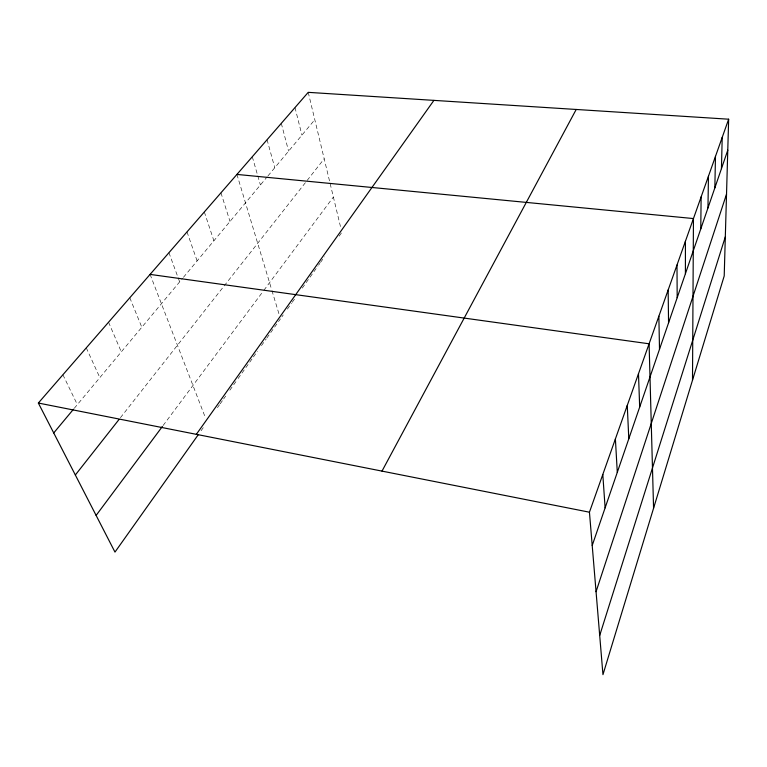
<?xml version="1.0" encoding="UTF-8"?>
<svg xmlns="http://www.w3.org/2000/svg" width="767" height="767" viewBox="0 0 767 767"><rect width="100%" height="100%" fill="white"/><g stroke="black" fill="none" stroke-linecap="round" stroke-linejoin="round"><path stroke-width="0.58" stroke-dasharray="3.83 2.88" d="M201.04 430.795L203.744 426.979M217.425 407.699L219.487 404.794M220.167 403.835L222.919 399.962M223.609 398.984L225.68 396.069M229.822 390.23L237.425 379.521M238.115 378.543L252.746 357.921M253.417 356.971L257.453 351.286M261.48 345.61L266.187 338.976M266.858 338.036L280.463 318.851M281.853 316.905L283.234 314.959M287.376 309.111L291.527 303.262M292.217 302.294L294.94 298.459M302.284 288.114L317.864 266.149M318.545 265.19L319.858 263.34M320.52 262.41L324.47 256.84M339.158 236.131L341.861 232.334M163.122 425.493L263.177 291.239M263.886 290.281L333.377 197.033M120.419 417.708L324.192 158.788M74.294 408.274L182.68 278.229M183.438 277.318L267.204 176.813M267.961 175.902L314.806 119.7M62.904 374.775L77.342 404.612M86.278 347.863L99.844 377.613M108.55 322.226L121.311 351.861M129.796 297.759L141.818 327.26M150.092 274.394L205.489 417.948M168.941 252.698L179.641 281.873M187.004 231.902L197.109 260.905M204.329 211.96L213.888 240.78M220.954 192.824L230.004 221.442M236.926 174.425L271.633 289.543M271.978 290.693L279.121 314.393M252.285 156.746L257.482 174.809M257.808 175.94L260.406 184.972M267.069 139.728L274.768 167.743M281.297 123.353L288.593 151.147M295.007 107.562L301.939 135.145M308.229 92.347L340.74 227.684"/><path stroke-width="1.15" d="M685.41 273.714L685.42 241.25M692.505 380.202L693.454 218.566L236.926 174.425M700.77 228.911L701.124 196.908M707.96 207.953L708.459 176.199M714.844 187.886L715.477 156.382M721.44 168.644L722.207 137.398M728.65 119.201L724.211 275.947L602.958 674.653L589.439 512.203L728.65 119.201L308.229 92.347L38.35 403.039L114.973 552.087L198.327 434.611M599.698 635.469L725.323 236.821M596.055 591.702L726.531 194.137M592.21 545.49L727.778 150.179M382.004 471.111L576.209 109.46M196.342 434.333L433.921 100.372M96.124 515.405L162.412 426.452M75.348 474.994L118.971 419.559M53.728 432.943L73.527 409.185M150.092 274.394L649.093 343.798L653.57 508.205M38.35 403.039L589.439 512.203M602.804 474.476L605.115 507.85M615.393 438.945L617.291 472.347M627.262 405.427L628.796 438.801M638.48 373.759L639.678 407.056M658.863 316.205L659.505 349.244M668.153 289.984L668.556 322.849M676.993 265.027L677.184 297.701"/></g></svg>
